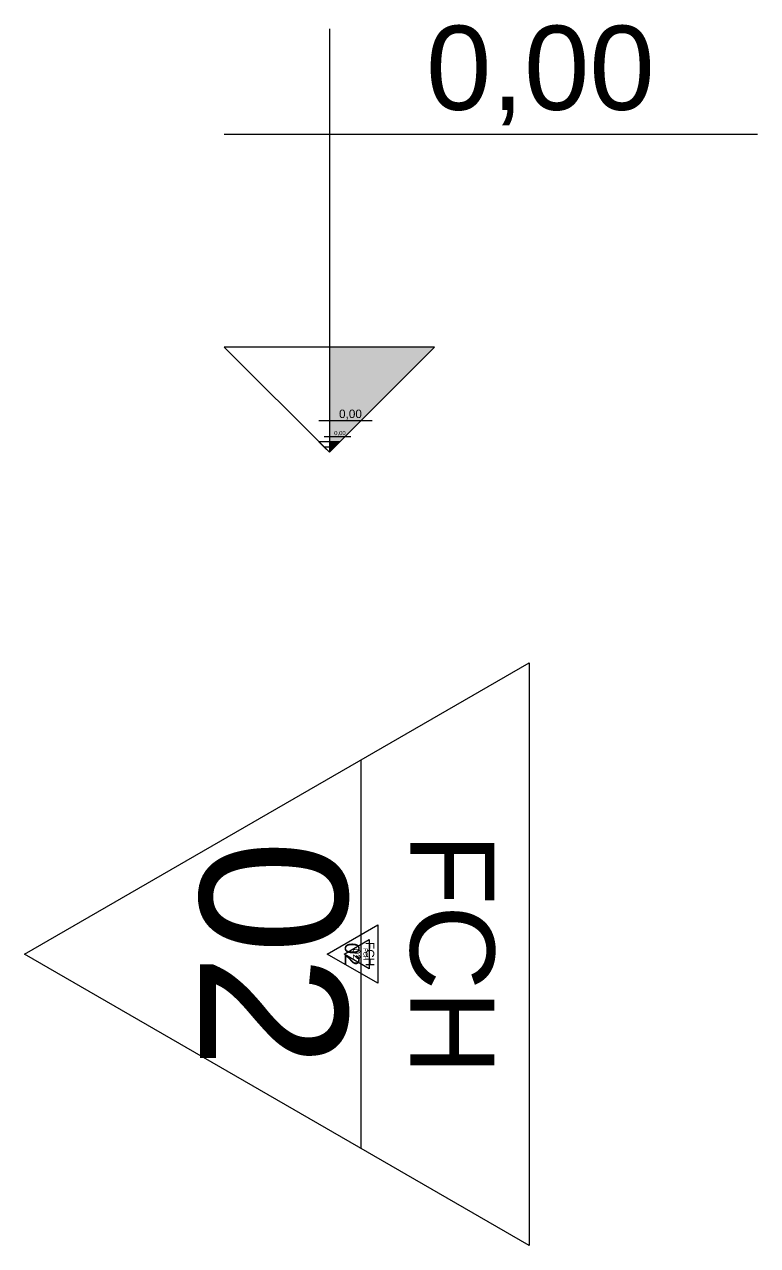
# Model space of a CAD drawing. Header units: metres. Extents: x 47788.9 to 47882.9, y 23411 to 23449.6.
# Drawn here: x 47865.44 to 47882.87, y 23420.61 to 23449.64 of the extents above; entities that cross this region are included whole.
import ezdxf
from ezdxf.enums import TextEntityAlignment as Align

# ---------------------------------------------------------------- set-up
doc = ezdxf.new("R2010")
doc.units = ezdxf.units.M
doc.header["$LTSCALE"] = 0.25
for name, color, linetype in [('0 @ 0.05', 7, 'Continuous'), ('0 @ 0.1', 7, 'Continuous'), ('0 @ 1', 7, 'Continuous'), ('SIMB_01', 1, 'Continuous'), ('SIMB_02', 2, 'Continuous'), ('SIMB_PREENCHIMENTO', 253, 'Continuous'), ('SIMB_TXT', 1, 'Continuous')]:
    doc.layers.add(name, color=color, linetype=linetype)
doc.styles.add('SIMB', font='arial.ttf')

# ---------------------------------------------------------------- blocks, each defined once
blk = doc.blocks.new('*U19')
at = {"layer": 'SIMB_PREENCHIMENTO', "transparency": 33554587}
h = blk.add_hatch(color=256, dxfattribs=at)
h.dxf.hatch_style = 1
h.paths.add_polyline_path([(2.5, 2.5), (0, 2.5), (0, 0)])
at = {"layer": 'SIMB_01'}
for p, q in [((0, 10.064), (0, 0)), ((-2.5, 7.564), (10.181, 7.564))]:
    blk.add_line(p, q, dxfattribs=at)
blk.add_lwpolyline([(-2.5, 2.5), (0, 0), (2.5, 2.5), (-2.5, 2.5)], dxfattribs=at)
at = {"layer": 'SIMB_TXT', "style": 'SIMB'}
blk.add_attdef('00,00', (2.299, 8.14), '', height=2, dxfattribs=at)
blk = doc.blocks.new('*U173')
at = {"layer": '0 @ 0.05', "xscale": 0.05, "yscale": 0.05, "zscale": 0.05}
blk.add_blockref('*U19', (47872.689, 23439.468), dxfattribs=at).add_auto_attribs({'00,00': '0,00'})
at = {"layer": '0 @ 0.1', "xscale": 0.1, "yscale": 0.1, "zscale": 0.1}
blk.add_blockref('*U19', (47872.689, 23439.468), dxfattribs=at).add_auto_attribs({'00,00': '0,00'})
at = {"layer": '0 @ 1'}
blk.add_blockref('*U19', (47872.689, 23439.468), dxfattribs=at).add_auto_attribs({'00,00': '0,00'})
blk = doc.blocks.new('*U20')
at = {"layer": 'SIMB_02'}
blk.add_line((-4.619, 0), (4.619, 0), dxfattribs=at)
blk.add_lwpolyline([(6.928, -4), (0, 8), (-6.928, -4)], close=True, dxfattribs=at)
at = {"layer": 'SIMB_TXT', "style": 'SIMB'}
for tag, height, p in [('00', 3.5, (0, 2.121)), ('000', 2, (0, -2.175))]:
    blk.add_attdef(tag, text='', height=height, dxfattribs=at).set_placement(p, align=Align.MIDDLE_CENTER)
blk = doc.blocks.new('*U174')
at = {"layer": '0 @ 0.05'}
ref = blk.add_blockref('*U20', (47873.439, 23427.538), dxfattribs=dict(at, xscale=-0.05, yscale=0.05, zscale=0.05, rotation=90))
ref.add_attrib('00', '02', dxfattribs={"layer": 'SIMB_TXT', "height": 0.175, "rotation": 270, "style": 'SIMB'}).set_placement((47873.335, 23427.538), align=Align.MIDDLE_CENTER)
ref.add_attrib('000', 'FCH', dxfattribs={"layer": 'SIMB_TXT', "height": 0.1, "rotation": 270, "style": 'SIMB'}).set_placement((47873.548, 23427.538), align=Align.MIDDLE_CENTER)
at = {"layer": '0 @ 0.1'}
ref = blk.add_blockref('*U20', (47873.439, 23427.538), dxfattribs=dict(at, xscale=-0.1, yscale=0.1, zscale=0.1, rotation=90))
ref.add_attrib('00', '02', dxfattribs={"layer": 'SIMB_TXT', "height": 0.35, "rotation": 270, "style": 'SIMB'}).set_placement((47873.231, 23427.538), align=Align.MIDDLE_CENTER)
ref.add_attrib('000', 'FCH', dxfattribs={"layer": 'SIMB_TXT', "height": 0.2, "rotation": 270, "style": 'SIMB'}).set_placement((47873.656, 23427.538), align=Align.MIDDLE_CENTER)
at = {"layer": '0 @ 1'}
ref = blk.add_blockref('*U20', (47873.439, 23427.538), dxfattribs=dict(at, xscale=-1, rotation=90))
ref.add_attrib('00', '02', dxfattribs={"layer": 'SIMB_TXT', "height": 3.5, "rotation": 270, "style": 'SIMB'}).set_placement((47871.363, 23427.538), align=Align.MIDDLE_CENTER)
ref.add_attrib('000', 'FCH', dxfattribs={"layer": 'SIMB_TXT', "height": 2, "rotation": 270, "style": 'SIMB'}).set_placement((47875.614, 23427.538), align=Align.MIDDLE_CENTER)

msp = doc.modelspace()

# ---------------------------------------------------------------- block references
for name in ['*U173', '*U174']:
    msp.add_blockref(name, (0, 0))

doc.saveas('drawing.dxf')
